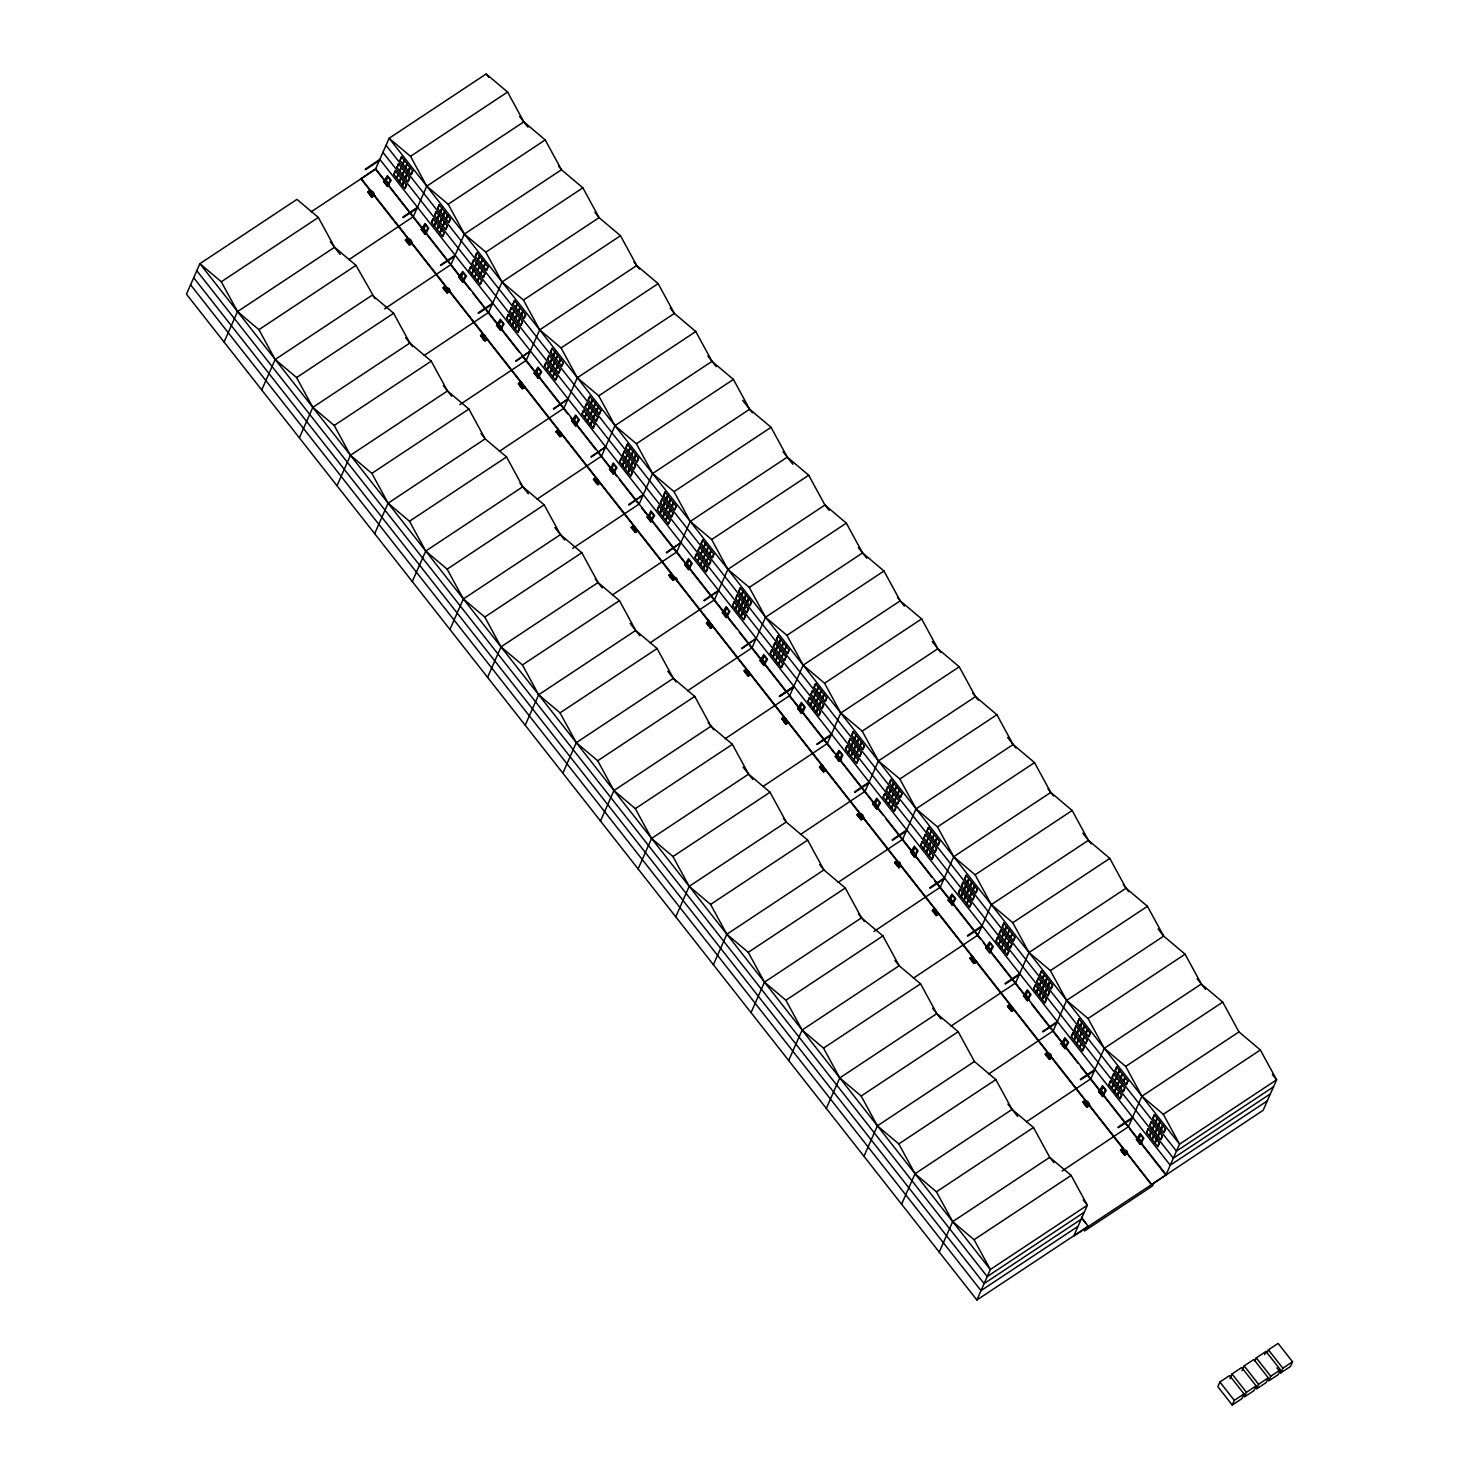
<?xml version="1.0" encoding="UTF-8"?>
<svg xmlns="http://www.w3.org/2000/svg" width="1479" height="1479" viewBox="0 0 1479 1479"><rect width="100%" height="100%" fill="white"/><g stroke="black" fill="none" stroke-linecap="round" stroke-linejoin="round"><path stroke-width="1.5" d="M224.087 342.056L237.527 311.57L334.587 247.252L355.977 265.351L375 298.703M261.728 389.957L275.168 359.471L372.227 295.153L393.617 313.252L409.849 343.054L431.258 361.135L447.49 390.955L468.898 409.036L485.13 438.856L506.539 456.937L522.771 486.757L544.18 504.838L560.412 534.64L581.82 552.739L598.052 582.541L619.461 600.622L635.693 630.442L657.101 648.523L673.333 678.343L694.742 696.424L710.974 726.244L732.382 744.325L748.614 774.127L770.023 792.226L786.255 822.028L807.645 840.127L823.895 869.929L845.285 888.01L861.517 917.83L882.926 935.911L899.158 965.732L920.567 983.812L936.799 1013.614L958.207 1031.713L974.439 1061.515L995.848 1079.615L1012.08 1109.416L1033.488 1127.497L1049.72 1157.317L1053.898 1162.642M385.446 181.159L375.684 168.754L360.931 178.867L369.953 190.366L367.716 192.196L370.249 190.366M365.165 169.253L379.826 159.362L1170.24 1165.212L1267.281 1100.894M311.219 211.793L375.481 169.216L389.125 138.268L486.184 73.95L507.574 92.031L523.825 121.851L545.215 139.932L561.447 169.752L582.855 187.833L599.087 217.635L620.496 235.734L636.728 265.536L658.137 283.635L674.369 313.437L695.777 331.518L712.009 361.338L733.418 379.419L749.65 409.239L771.058 427.32L787.29 457.122L808.699 475.221L824.931 505.023L829.109 510.347M380.103 160.083L365.535 169.734M370.619 190.846C363.945 196.282 372.967 185.06 374.649 196.041M371.007 191.327L368.289 192.917L370.822 191.087M371.377 191.808L368.659 193.398L371.192 191.567M372.135 192.751L369.417 194.359L371.562 192.03M372.505 193.231L369.787 194.84L372.32 192.991M372.893 193.712L370.175 195.32L372.69 193.472M373.632 194.673L371.1 196.522L373.078 193.952M374.021 195.154L371.303 196.762L373.817 194.914M374.39 195.635L371.673 197.243L374.205 195.394M383.634 181.677L385.298 180.253L389.069 185.041L387.406 186.483L383.634 181.677L387.369 175.557L391.14 180.346L387.406 186.483M394.006 174.504L395.466 171.213M397.111 167.46L398.572 164.169M400.217 160.435L401.659 157.144M396.594 177.961L397.906 174.319M399.7 170.935L401.012 167.293M402.806 163.892L404.118 160.25M396.834 178.09L398.295 174.799M399.94 171.046L401.382 167.774M403.046 164.021L404.488 160.73M399.293 181.196L400.735 177.924M402.38 174.171L403.841 170.88M405.486 167.127L406.928 163.855M399.663 181.677L400.975 178.035M402.769 174.651L404.081 171.009M405.875 167.608L407.169 163.966M402.103 184.801L403.564 181.51M405.209 177.757L406.651 174.485M408.315 170.732L409.757 167.441M402.251 185.152L403.804 181.64M405.338 178.109L406.891 174.596M408.444 171.083L409.997 167.571M402.491 185.263L403.933 181.991M405.579 178.238L407.039 174.947M408.685 171.194L410.145 167.922M404.932 188.388L406.374 185.097M408.038 181.344L409.48 178.072M411.144 174.319L412.586 171.028M299.368 437.858L312.808 407.372L409.849 343.054M402.806 217.154L417.466 207.263M413.122 217.117L426.765 186.169L523.825 121.851M417.744 207.984L403.175 217.616M407.594 238.248L405.357 240.097L407.594 238.248L374.279 195.857M408.259 238.748C401.585 244.183 410.607 232.942 412.29 243.924M409.017 239.69L406.3 241.299L408.463 238.969M409.387 240.171L406.67 241.78L409.202 239.931M409.775 240.652L407.058 242.26L409.591 240.411M410.533 241.613L407.816 243.222L409.96 240.892M410.903 242.094L408.186 243.702L410.718 241.853M411.273 242.574L408.555 244.164L411.088 242.334M412.031 243.536L409.313 245.126L411.458 242.815M421.275 229.578L422.939 228.154L426.71 232.942L425.046 234.366L421.275 229.578L425.009 223.458L428.781 228.247L425.046 234.366M431.646 222.386L433.107 219.114M434.752 215.361L436.213 212.07M437.858 208.317L439.3 205.045M434.105 225.511L435.547 222.22M437.211 218.467L438.653 215.195M440.298 211.442L441.759 208.151M434.234 225.862L435.787 222.349M437.34 218.837L438.893 215.305M440.446 211.793L441.999 208.28M434.475 225.991L435.917 222.7M437.581 218.947L439.023 215.675M440.687 211.922L442.129 208.631M436.915 229.097L438.376 225.806M440.021 222.072L441.481 218.781M443.127 215.028L444.569 211.756M437.063 229.448L438.616 225.936M440.169 222.423L441.722 218.91M443.256 215.379L444.809 211.867M437.303 229.578L438.745 226.287M440.409 222.534L441.851 219.262M443.497 215.509L444.957 212.218M439.744 232.684L441.186 229.411M442.85 225.658L444.292 222.368M445.955 218.615L447.397 215.342M439.892 233.053L441.426 229.522M442.979 226.01L444.532 222.497M446.085 218.984L447.638 215.453M440.113 233.164L441.574 229.892M443.219 226.139L444.68 222.848M446.325 219.095L447.767 215.823M442.572 236.289L444.014 232.998M445.678 229.245L447.12 225.973M448.766 222.22L450.226 218.929M337.009 485.741L350.449 455.273L447.49 390.955M440.446 265.037L455.107 255.164M455.384 255.867L440.816 265.517M445.604 286.63L443.182 288.239L445.53 286.15M445.992 287.111L443.755 288.96L445.808 286.871M446.362 287.592L444.125 289.44L446.177 287.351M447.416 288.553C439.559 294.543 450.245 282.526 449.93 291.825M447.786 289.034L445.068 290.642L447.601 288.793M448.155 289.514L445.438 291.104L447.971 289.274M448.913 290.476L446.196 292.066L448.359 289.755M449.302 290.956L446.566 292.546L449.098 290.716M449.671 291.418L446.954 293.027L449.487 291.178M458.915 277.479L460.579 276.055L464.351 280.844L462.687 282.267L458.915 277.479L462.65 271.36L466.421 276.148L462.687 282.267M469.287 270.287L470.747 267.015M472.393 263.262L473.835 259.971M475.498 256.218L476.941 252.946M471.875 273.763L473.188 270.121M474.981 266.719L476.293 263.096M478.087 259.694L479.399 256.052M472.115 273.874L473.557 270.602M475.221 266.849L476.663 263.558M478.327 259.805L479.769 256.533M474.556 276.998L476.016 273.707M477.662 269.954L479.104 266.682M480.767 262.929L482.209 259.638M474.944 277.479L476.256 273.837M478.05 270.435L479.344 266.793M481.137 263.41L482.45 259.768M477.384 280.585L478.826 277.312M480.49 273.56L481.932 270.269M483.596 266.516L485.038 263.244M477.514 280.936L479.067 277.423M480.62 273.911L482.172 270.398M483.725 266.867L485.278 263.354M477.754 281.065L479.214 277.793M480.86 274.04L482.32 270.749M483.966 266.996L485.408 263.724M480.213 284.171L481.655 280.899M483.319 277.146L484.761 273.855M486.406 270.121L487.867 266.83M374.649 533.642L388.09 503.174L485.13 438.856L480.952 433.532M478.087 312.938L492.747 303.066M488.403 312.901L502.047 281.953L599.087 217.635L594.909 212.329M493.025 303.768L478.457 313.419M483.171 334.051L480.453 335.659L482.986 333.81M483.541 334.531L480.823 336.14L483.356 334.291M484.299 335.493L481.581 337.101L483.725 334.772M484.668 335.973L481.951 337.582L484.483 335.733M485.057 336.454L482.339 338.044L484.853 336.214M485.796 337.415L483.282 339.246L485.241 336.694M486.184 337.896L483.467 339.486L485.999 337.656M486.554 338.358L483.836 339.967L486.369 338.118M487.312 339.32L484.779 341.168L486.739 338.599M496.556 325.38L498.22 323.938L501.991 328.726L500.327 330.168L496.556 325.38L500.29 319.261L504.062 324.049L500.327 330.168M506.927 318.188L508.388 314.898M510.033 311.145L511.475 307.872M513.139 304.119L514.581 300.829M509.386 321.294L510.828 318.022M512.473 314.269L513.934 310.978M515.579 307.225L517.04 303.953M509.516 321.664L511.068 318.133M512.621 314.62L514.174 311.108M515.727 307.595L517.262 304.064M509.756 321.775L511.198 318.503M512.862 314.75L514.304 311.459M515.968 307.706L517.41 304.434M512.196 324.899L513.657 321.609M515.302 317.856L516.744 314.583M518.408 310.83L519.85 307.54M512.344 325.251L513.897 321.738M515.432 318.207L516.984 314.694M518.537 311.182L520.09 307.669M512.584 325.38L514.026 322.089M515.672 318.336L517.132 315.064M518.778 311.311L520.238 308.02M515.025 328.486L516.467 325.195M518.131 321.442L519.573 318.17M521.237 314.417L522.679 311.126M515.154 328.837L516.707 325.325M518.26 321.812L519.813 318.299M521.366 314.768L522.919 311.256M515.395 328.967L516.855 325.676M518.5 321.923L519.942 318.651M521.606 314.898L523.048 311.607M517.853 332.072L519.295 328.8M520.941 325.047L522.401 321.756M524.047 318.003L525.507 314.731M412.29 581.543L425.73 551.057L522.771 486.757M516.097 361.32L530.388 350.948M526.043 360.802L539.687 329.854L636.728 265.536M521.181 382.432L518.463 384.041L520.811 381.952M520.885 382.432L525.211 387.627M521.551 382.913L518.833 384.522L521.366 382.673M521.939 383.394L519.221 384.984L521.754 383.153M522.697 384.355L519.979 385.945L522.124 383.634M523.067 384.817L520.349 386.426L522.882 384.595M523.437 385.298L520.719 386.906L523.252 385.058M524.195 386.259L521.477 387.868L523.621 385.538M524.564 386.74L521.847 388.348L524.379 386.5M524.953 387.221L522.235 388.829L524.768 386.98M534.196 373.281L535.86 371.839L539.632 376.627L537.968 378.069L534.196 373.281L537.931 367.143L541.702 371.95L537.968 378.069M544.568 366.089L546.01 362.799M547.674 359.046L549.116 355.773M550.78 352.02L552.222 348.73M547.156 369.547L548.469 365.923M550.262 362.521L551.575 358.879M553.368 355.478L554.662 351.854M547.396 369.676L548.838 366.404M550.502 362.651L551.944 359.36M553.59 355.607L555.05 352.335M549.837 372.782L551.297 369.51M552.943 365.757L554.385 362.466M556.049 358.731L557.491 355.441M550.225 373.263L551.519 369.639M553.312 366.237L554.625 362.595M556.418 359.194L557.731 355.57M552.665 376.387L554.107 373.096M555.771 369.343L557.213 366.071M558.877 362.318L560.319 359.027M552.795 376.738L554.348 373.226M555.901 369.713L557.454 366.182M559.007 362.669L560.559 359.157M553.035 376.868L554.496 373.577M556.141 369.824L557.583 366.552M559.247 362.799L560.689 359.508M555.494 379.974L556.936 376.701M558.581 372.948L560.042 369.658M561.687 365.905L563.148 362.632M449.93 629.444L463.371 598.958L560.412 534.64M553.738 409.221L568.028 398.849M558.156 429.853L555.919 431.702L558.156 429.853L524.842 387.461M558.526 430.315L556.289 432.164L558.341 430.093M559.284 431.276L556.862 432.885L559.191 430.814M559.654 431.757L557.417 433.606L559.469 431.517M560.042 432.238L557.805 434.087L559.857 431.997M560.781 433.199L558.359 434.808L560.707 432.718M561.17 433.68L558.933 435.529L560.985 433.439M561.539 434.16L559.302 436.009L561.354 433.92M562.297 435.122L559.875 436.73L562.205 434.641M571.837 421.164L573.501 419.74L577.272 424.528L575.608 425.97L571.837 421.164L575.571 415.044L579.324 419.833L575.608 425.97M582.208 413.991L583.65 410.7M585.314 406.947L586.756 403.675M588.42 399.922L589.862 396.631M584.649 417.096L586.109 413.806M587.755 410.053L589.215 406.78M590.861 403.027L592.303 399.737M584.797 417.448L586.35 413.935M587.902 410.422L589.455 406.91M590.99 403.379L592.543 399.866M585.037 417.577L586.479 414.286M588.143 410.533L589.585 407.261M591.23 403.508L592.691 400.217M587.477 420.683L588.919 417.411M590.583 413.658L592.025 410.367M593.689 406.614L595.131 403.342M587.607 421.053L589.16 417.522M590.713 414.009L592.266 410.496M593.818 406.984L595.371 403.453M587.847 421.164L589.308 417.891M590.953 414.138L592.413 410.848M594.059 407.095L595.501 403.822M590.306 424.288L591.748 420.997M593.412 417.244L594.854 413.972M596.499 410.219L597.96 406.928M590.435 424.639L591.988 421.127M593.541 417.596L595.094 414.083M596.647 410.57L598.2 407.058M590.676 424.769L592.118 421.478M593.782 417.725L595.224 414.434M596.887 410.7L598.329 407.409M593.116 427.875L594.576 424.584M596.222 420.831L597.682 417.559M599.328 413.806L600.77 410.515M487.571 677.345L501.011 646.859L598.052 582.541M591.378 457.122L605.65 446.75M601.324 456.604L614.968 425.656L712.009 361.338M596.166 478.216L593.745 479.825L596.092 477.754M596.555 478.697L594.299 480.546L596.351 478.457M596.924 479.178L594.687 481.026L596.74 478.937M597.682 480.139L595.242 481.747L597.59 479.658M598.052 480.62L595.815 482.468L597.867 480.379M598.422 481.1L596.185 482.949L598.237 480.86M599.18 482.062L596.758 483.67L599.087 481.581M599.55 482.524L597.313 484.372L599.365 482.302M599.938 483.004L597.701 484.853L599.753 482.764M609.477 469.065L613.249 473.853L609.477 469.065L611.141 467.641L614.913 472.43L613.452 473.391M610.938 468.103L613.212 462.945L616.965 467.734L613.249 473.853M619.849 461.873L621.291 458.601M622.955 454.848L624.397 451.557M626.061 447.804L627.503 444.532M622.437 465.349L623.75 461.707M625.543 458.324L626.837 454.682M628.63 451.28L629.943 447.638M622.677 465.478L624.12 462.188M625.783 458.435L627.225 455.162M628.871 451.409L630.331 448.119M625.118 468.584L626.56 465.312M628.224 461.559L629.666 458.268M631.33 454.515L632.772 451.243M625.488 469.065L626.8 465.423M628.593 462.04L629.906 458.398M631.699 454.996L633.012 451.354M627.946 472.171L629.388 468.898M631.052 465.145L632.494 461.855M634.14 458.102L635.6 454.829M628.076 472.54L629.629 469.009M631.182 465.497L632.735 461.984M634.288 458.472L635.841 454.94M628.316 472.651L629.758 469.379M631.422 465.626L632.864 462.335M634.528 458.582L635.97 455.31M630.757 475.776L632.217 472.485M633.862 468.732L635.323 465.46M636.968 461.707L638.41 458.416M525.211 725.246L538.652 694.76L635.693 630.442M629.019 505.005L643.291 494.652M638.946 504.505L652.609 473.539L749.65 409.239M633.437 525.637L631.2 527.485L633.437 525.637L600.123 483.245M633.807 526.117L631.57 527.966L633.622 525.877M634.565 527.079L632.143 528.687L634.473 526.598M634.935 527.559L632.698 529.408L634.75 527.319M635.323 528.04L633.067 529.889L635.12 527.8M636.062 529.001L633.641 530.61L635.988 528.521M636.451 529.464L634.214 531.312L636.247 529.242M636.82 529.944L634.583 531.793L636.636 529.704M637.578 530.906L635.138 532.514L637.486 530.443M647.118 516.966L650.871 521.754L647.118 516.966L648.782 515.542L652.535 520.331L651.093 521.292M648.578 516.005L650.852 510.847L654.605 515.635L650.871 521.754M657.489 509.774L658.931 506.502M660.595 502.749L662.037 499.458M663.701 495.705L665.143 492.433M659.93 512.899L661.39 509.608M663.036 505.855L664.478 502.583M666.142 498.83L667.584 495.539M660.078 513.25L661.631 509.737M663.165 506.206L664.718 502.694M666.271 499.181L667.824 495.668M660.318 513.361L661.76 510.089M663.405 506.336L664.866 503.045M666.511 499.31L667.972 496.02M662.758 516.485L664.2 513.195M665.864 509.442L667.306 506.169M668.97 502.416L670.412 499.126M662.888 516.837L664.441 513.324M665.994 509.811L667.547 506.28M669.1 502.768L670.653 499.255M663.128 516.966L664.589 513.675M666.234 509.922L667.676 506.65M669.34 502.897L670.782 499.606M665.587 520.072L667.029 516.8M668.674 513.047L670.135 509.756M671.78 506.003L673.241 502.731M665.716 520.442L667.269 516.91M668.822 513.398L670.375 509.885M671.928 506.373L673.481 502.842M665.957 520.553L667.399 517.28M669.063 513.527L670.505 510.237M672.169 506.484L673.611 503.211M668.397 523.677L669.858 520.386M671.503 516.633L672.945 513.342M674.609 509.608L676.051 506.317M562.852 773.129L576.292 742.661L673.333 678.343M666.659 552.906L680.932 542.553M676.587 552.388L690.249 521.44L787.29 457.122M671.448 574.018L669.026 575.627L671.355 573.538M671.817 574.499L669.58 576.348L671.632 574.259M672.206 574.98L669.969 576.828L672.021 574.739M672.945 575.941L670.523 577.549L672.871 575.46M673.333 576.403L671.096 578.252L673.148 576.181M673.703 576.884L671.466 578.733L673.518 576.644M674.757 577.845C668.656 582.948 677.031 572.447 677.16 580.988M675.127 578.326L672.409 579.934L674.942 578.086M675.496 578.807L672.779 580.415L675.311 578.566M684.759 564.867L686.422 563.425L690.175 568.213L688.511 569.655L684.759 564.867L688.493 558.748L692.246 563.536L688.511 569.655M695.13 557.675L696.572 554.385M698.236 550.65L699.678 547.359M701.323 543.606L702.784 540.316M697.718 561.151L699.012 557.509M700.806 554.107L702.118 550.465M703.912 547.082L705.224 543.44M697.959 561.262L699.401 557.99M701.046 554.237L702.507 550.946M704.152 547.193L705.594 543.921M700.399 564.386L701.841 561.096M703.505 557.343L704.947 554.07M706.592 550.317L708.053 547.027M700.769 564.867L702.081 561.225M703.875 557.823L705.187 554.181M706.98 550.798L708.293 547.156M703.228 567.973L704.67 564.682M706.315 560.948L707.775 557.657M709.421 553.904L710.863 550.613M703.357 568.324L704.91 564.812M706.463 561.299L708.016 557.786M709.569 554.255L711.103 550.743M703.597 568.454L705.039 565.163M706.703 561.41L708.145 558.138M709.809 554.385L711.251 551.094M706.038 571.56L707.498 568.287M709.144 564.534L710.586 561.244M712.249 557.491L713.691 554.218M600.474 821.03L613.933 790.544L710.974 726.244M704.3 600.807L718.572 590.454M714.228 600.289L727.89 569.341L824.931 505.023L846.339 523.122L862.571 552.924L883.98 571.005L900.212 600.825L921.62 618.906L937.852 648.726L959.242 666.807L975.493 696.627L996.883 714.708L1013.115 744.51L1034.524 762.609L1050.756 792.411L1072.164 810.492L1088.396 840.312L1109.805 858.393L1126.037 888.213L1147.445 906.294L1163.677 936.115L1185.086 954.195L1201.318 983.997L1222.726 1002.096L1238.958 1031.898L1260.367 1049.979L1276.599 1079.799L1263.158 1110.285L1151.346 1184.716L1127.164 1153.583M708.996 621.439L706.278 623.047L708.811 621.198M706.851 623.768L709.384 621.919M710.123 622.881L707.609 624.711L709.569 622.16M710.512 623.362L707.794 624.951L710.327 623.121M710.881 623.842L708.164 625.432L710.696 623.602M711.639 624.785L708.922 626.393L711.066 624.083M712.009 625.266L709.291 626.874L711.824 625.025M707.831 620.015L712.397 625.746L709.865 627.595L712.194 625.506M712.86 626.708L710.419 628.316L712.767 626.227M722.399 612.768L724.063 611.326L727.816 616.114L726.152 617.556L722.399 612.768L726.134 606.649L729.886 611.437L726.152 617.556M732.771 605.577L734.213 602.286M735.876 598.533L737.318 595.261M738.964 591.508L740.424 588.217M735.211 608.682L736.653 605.41M738.317 601.657L739.759 598.366M741.423 594.613L742.865 591.341M735.34 609.034L736.893 605.521M738.446 602.008L739.999 598.496M741.552 594.983L743.105 591.452M735.581 609.163L737.041 605.891M738.687 602.138L740.147 598.847M741.792 595.094L743.234 591.822M738.039 612.288L739.482 608.997M741.145 605.244L742.587 601.953M744.233 598.219L745.693 594.928M738.169 612.639L739.722 609.126M741.275 605.595L742.828 602.082M744.381 598.57L745.934 595.057M738.409 612.75L739.851 609.477M741.515 605.724L742.957 602.434M744.621 598.681L746.063 595.408M740.85 615.874L742.31 612.583M743.955 608.83L745.416 605.558M747.061 601.805L748.503 598.514M740.997 616.225L742.55 612.713M744.103 609.2L745.656 605.669M747.191 602.156L748.744 598.644M741.238 616.355L742.68 613.064M744.344 609.311L745.786 606.039M747.431 602.286L748.892 598.995M743.678 619.461L745.12 616.188M746.784 612.435L748.226 609.145M749.89 605.392L751.332 602.119M638.115 868.931L651.573 838.445L748.614 774.127M741.94 648.708L756.213 638.336M751.868 648.19L765.53 617.242L862.571 552.924M747.024 669.821L744.492 671.651L746.636 669.34M746.729 669.821L751.055 675.016M747.394 670.301L744.677 671.891L747.209 670.061M745.231 672.612L747.764 670.782M748.522 671.725L745.804 673.333L747.949 671.022M748.892 672.206L746.174 673.814L748.707 671.965M749.28 672.686L746.562 674.295L749.095 672.446M750.019 673.648L747.302 675.256L749.465 672.927M750.408 674.128L747.69 675.737L750.223 673.888M750.777 674.609L748.06 676.217L750.592 674.369M760.04 660.669L761.703 659.227L765.456 664.016L763.793 665.458L760.04 660.669L763.756 654.531L767.527 659.32L763.793 665.458M770.411 653.478L771.853 650.187M773.499 646.434L774.959 643.162M776.604 639.409L778.065 636.118M772.981 656.935L774.293 653.293M776.087 649.91L777.399 646.268M779.193 642.866L780.505 639.224M773.221 657.064L774.682 653.773M776.327 650.02L777.769 646.748M779.433 642.995L780.875 639.704M775.68 660.17L777.122 656.898M778.786 653.145L780.228 649.854M781.873 646.101L783.334 642.829M776.05 660.651L777.362 657.009M779.156 653.626L780.468 649.984M782.262 646.582L783.574 642.94M778.49 663.775L779.951 660.484M781.596 656.731L783.057 653.459M784.702 649.706L786.144 646.415M778.878 664.256L780.191 660.614M781.984 657.212L783.278 653.57M785.072 650.187L786.384 646.545M781.319 667.362L782.761 664.071M784.425 660.318L785.867 657.046M787.531 653.293L788.973 650.002M675.755 916.832L689.196 886.346L786.255 822.028L783.463 818.479M779.193 696.128L793.853 686.238M784.277 717.241L781.559 718.831L784.092 717.001M784.665 717.722L781.947 719.312L784.462 717.481M785.404 718.665L782.687 720.273L784.85 717.962M785.793 719.145L783.075 720.754L785.589 718.905M783.63 721.475L786.162 719.626M786.92 720.587L784.203 722.196L786.347 719.866M787.29 721.068L784.573 722.676L787.105 720.828M787.66 721.549L784.942 723.157L787.475 721.308M788.418 722.51L785.885 724.34L787.863 721.789M797.68 708.552L799.326 707.128L803.097 711.917L801.433 713.34L797.68 708.552L801.396 702.433L805.168 707.221L802.894 712.379M801.433 713.34L797.884 708.09M808.052 701.36L809.494 698.088M811.139 694.335L812.6 691.044M814.245 687.291L815.705 684.019M810.492 704.485L811.934 701.194M813.598 697.441L815.04 694.169M816.704 690.416L818.146 687.125M810.621 704.836L812.174 701.323M813.727 697.811L815.28 694.28M816.833 690.767L818.386 687.254M810.862 704.965L812.322 701.675M813.968 697.922L815.41 694.649M817.074 690.896L818.516 687.606M813.321 708.071L814.763 704.799M816.408 701.046L817.869 697.755M819.514 694.002L820.974 690.73M813.45 708.423L815.003 704.91M816.556 701.397L818.109 697.885M819.662 694.354L821.215 690.841M813.69 708.552L815.132 705.261M816.796 701.527L818.238 698.236M819.902 694.483L821.344 691.211M816.131 711.658L817.591 708.386M819.237 704.633L820.679 701.342M822.342 697.589L823.785 694.317M816.279 712.028L817.832 708.496M819.366 704.984L820.919 701.471M822.472 697.959L824.025 694.446M816.519 712.138L817.961 708.866M819.606 705.113L821.067 701.822M822.712 698.07L824.173 694.797M818.959 715.263L820.401 711.972M822.065 708.219L823.507 704.947M825.171 701.194L826.613 697.903M713.396 964.733L726.836 934.247L823.895 869.929L819.699 864.605M816.833 744.011L831.494 734.139M827.149 743.992L840.793 713.026L937.852 648.726M831.771 734.86L817.203 744.492M822.287 765.604L819.773 767.453L821.732 764.902M822.675 766.085L819.958 767.693L822.49 765.845M823.045 766.566L820.327 768.174L822.86 766.325M823.803 767.527L821.085 769.135L823.23 766.806M824.173 768.008L821.455 769.616L823.988 767.767M822.028 770.337L824.561 768.488M825.3 769.45L822.768 771.28L824.746 768.729M825.689 769.93L822.971 771.52L825.485 769.69M826.058 770.411L823.341 772.001L825.874 770.171M835.302 756.453L836.966 755.029L840.738 759.818L839.074 761.241L835.302 756.453L839.037 750.334L842.808 755.122L840.534 760.28M839.074 761.241L835.524 755.991M845.674 749.261L847.134 745.989M848.78 742.236L850.24 738.945M851.886 735.192L853.328 731.92M848.262 752.737L849.575 749.095M851.368 745.693L852.68 742.07M854.474 738.668L855.786 735.026M848.502 752.866L849.963 749.576M851.608 745.823L853.05 742.532M854.714 738.797L856.156 735.507M850.961 755.972L852.403 752.682M854.049 748.929L855.509 745.656M857.154 741.903L858.596 738.613M851.331 756.453L852.643 752.811M854.437 749.409L855.749 745.786M857.543 742.384L858.837 738.742M853.771 759.559L855.232 756.287M856.877 752.534L858.319 749.243M859.983 745.49L861.425 742.218M854.159 760.04L855.472 756.398M857.247 753.014L858.559 749.372M860.353 745.971L861.665 742.329M856.6 763.164L858.042 759.873M859.706 756.12L861.148 752.848M862.812 749.095L864.254 745.804M751.036 1012.616L764.477 982.148L861.517 917.83M854.474 791.912L869.134 782.04M864.79 791.875L878.434 760.927L975.493 696.627M869.412 782.742L854.844 792.393M859.262 813.025L857.025 814.874L859.262 813.025L825.948 770.633M859.928 813.505C853.254 818.941 862.275 807.719 863.958 818.7M860.686 814.467L858.153 816.316L860.131 813.746M861.055 814.947L858.338 816.556L860.87 814.707M861.444 815.428L858.726 817.037L861.259 815.188M862.202 816.39L859.484 817.979L861.628 815.668M862.571 816.87L859.854 818.46L862.386 816.63M860.408 819.181L862.941 817.332M863.699 818.294L860.981 819.902L863.126 817.573M872.943 804.354L874.607 802.912L878.378 807.7L876.714 809.142L872.943 804.354L876.677 798.235L880.449 803.023L876.714 809.142M883.314 797.163L884.775 793.872M886.42 790.137L887.881 786.846M889.526 783.094L890.968 779.821M885.773 800.268L887.215 796.996M888.879 793.243L890.321 789.952M891.966 786.199L893.427 782.927M885.903 800.638L887.455 797.107M889.008 793.594L890.561 790.082M892.114 786.569L893.667 783.057M886.143 800.749L887.585 797.477M889.249 793.724L890.691 790.433M892.355 786.68L893.797 783.408M888.583 803.873L890.044 800.583M891.689 796.83L893.15 793.557M894.795 789.804L896.237 786.514M888.731 804.225L890.284 800.712M891.837 797.199L893.39 793.668M894.924 790.156L896.477 786.643M888.971 804.354L890.413 801.063M892.077 797.31L893.519 794.038M895.165 790.285L896.625 786.994M891.412 807.46L892.854 804.169M894.518 800.435L895.96 797.144M897.624 793.391L899.066 790.119M891.56 807.811L893.094 804.299M894.647 800.786L896.2 797.273M897.753 793.742L899.306 790.23M891.782 807.941L893.242 804.65M894.887 800.897L896.348 797.625M897.993 793.872L899.435 790.581M894.24 811.047L895.682 807.774M897.346 804.021L898.788 800.731M900.434 796.978L901.894 793.705M788.677 1060.517L802.117 1030.031L899.158 965.732L894.98 960.407M892.114 839.813L906.775 829.941M902.43 839.776L916.074 808.828L1013.115 744.51M907.052 830.643L892.484 840.294M897.568 861.407L894.85 863.015L897.198 860.926M897.272 861.407C905.573 862.904 894.24 870.17 900.397 864.993M897.956 861.887L895.239 863.496L897.753 861.647M898.326 862.368L895.608 863.976L898.141 862.128M899.084 863.329L896.551 865.16L898.511 862.608M899.454 863.81L896.736 865.4L899.269 863.57M899.824 864.272L897.106 865.881L899.639 864.05M900.674 865.714L898.437 867.563L900.489 865.474M898.807 868.044L900.859 865.954M910.583 852.255L912.247 850.813L916.019 855.601L914.355 857.044L910.583 852.255L914.318 846.136L918.089 850.924L914.355 857.044M920.955 845.064L922.415 841.773M924.061 838.02L925.503 834.748M927.167 830.995L928.609 827.704M923.543 848.539L924.856 844.897M926.649 841.496L927.962 837.853M929.755 834.47L931.067 830.828M923.783 848.65L925.225 845.378M926.889 841.625L928.331 838.334M929.995 834.581L931.437 831.309M926.224 851.775L927.684 848.484M929.33 844.731L930.772 841.459M932.436 837.706L933.878 834.415M926.612 852.237L927.925 848.613M929.718 845.212L931.012 841.569M932.805 838.168L934.118 834.544M929.052 855.361L930.494 852.07M932.158 848.317L933.6 845.045M935.264 841.292L936.706 838.001M929.422 855.842L930.735 852.2M932.528 848.798L933.841 845.156M935.634 841.773L936.947 838.131M931.881 858.948L933.323 855.675M934.987 851.922L936.429 848.632M938.074 844.879L939.535 841.606M826.317 1108.418L839.758 1077.932L936.799 1013.614M929.755 887.714L944.415 877.823M940.071 887.677L953.715 856.729L1050.756 792.411M944.693 878.544L930.125 888.195M934.543 908.827L932.306 910.676L934.543 908.827L901.229 866.435M934.913 909.308L932.676 911.138L934.728 909.067M935.671 910.251L933.249 911.859L935.597 909.788M936.041 910.731L933.804 912.58L935.856 910.491M936.429 911.212L934.192 913.061L936.244 910.972M937.187 912.173L934.746 913.782L937.094 911.693M937.557 912.654L935.32 914.503L937.372 912.414M937.926 913.135L935.689 914.983L937.741 912.894M938.684 914.096L936.262 915.704L938.592 913.615M948.224 900.156L949.888 898.714L953.659 903.503L951.995 904.945L948.224 900.156L951.958 894.019L955.73 898.807L951.995 904.945M958.595 892.965L960.056 889.674M961.701 885.921L963.143 882.649M964.807 878.896L966.249 875.605M961.054 896.071L962.496 892.78M964.142 889.045L965.602 885.755M967.248 882.002L968.708 878.729M961.184 896.422L962.737 892.909M964.29 889.397L965.842 885.884M967.395 882.353L968.93 878.84M961.424 896.551L962.866 893.261M964.53 889.508L965.972 886.235M967.636 882.482L969.078 879.192M963.864 899.657L965.325 896.385M966.97 892.632L968.412 889.341M970.076 885.588L971.518 882.316M964.012 900.027L965.565 896.496M967.1 892.983L968.653 889.471M970.206 885.958L971.758 882.427M964.253 900.138L965.695 896.866M967.34 893.113L968.8 889.822M970.446 886.069L971.906 882.797M966.693 903.262L968.135 899.971M969.799 896.219L971.241 892.946M972.905 889.193L974.347 885.903M966.822 903.614L968.375 900.101M969.928 896.57L971.481 893.057M973.034 889.545L974.587 886.032M967.063 903.743L968.523 900.452M970.169 896.699L971.611 893.427M973.274 889.674L974.716 886.383M969.521 906.849L970.964 903.558M972.609 899.805L974.069 896.533M975.715 892.78L977.175 889.489M863.958 1156.319L877.398 1125.833L974.439 1061.515M967.395 935.615L982.056 925.725M977.711 935.578L991.355 904.63L1088.396 840.312M982.315 926.446L967.765 936.096M972.849 957.209L970.316 959.039L972.295 956.488M973.219 957.689L970.501 959.279L973.034 957.449M973.607 958.152L970.89 959.76L973.422 957.93M974.365 959.113L971.832 960.962L973.792 958.392M974.735 959.594L972.017 961.202L974.55 959.353M975.105 960.074L972.387 961.683L974.92 959.834M975.863 961.036L973.33 962.884L975.29 960.315M976.232 961.516L973.515 963.125L976.048 961.276M976.621 961.997L973.903 963.587L976.436 961.757M985.864 948.039L987.528 946.615L991.3 951.404L989.636 952.827L985.864 948.039L989.599 941.92L993.37 946.708L989.636 952.827M996.236 940.847L997.678 937.575M999.342 933.822L1000.784 930.531M1002.448 926.778L1003.89 923.506M998.824 944.323L1000.137 940.681M1001.93 937.298L1003.243 933.656M1005.036 930.254L1006.33 926.612M999.064 944.452L1000.507 941.162M1002.17 937.409L1003.612 934.136M1005.258 930.383L1006.718 927.093M1001.505 947.558L1002.965 944.286M1004.611 940.533L1006.053 937.242M1007.717 933.489L1009.159 930.217M1001.893 948.039L1003.187 944.397M1004.981 941.014L1006.293 937.372M1008.086 933.97L1009.399 930.328M1004.333 951.145L1005.775 947.873M1007.439 944.12L1008.881 940.829M1010.545 937.094L1011.987 933.804M1004.703 951.626L1006.016 948.002M1007.809 944.6L1009.122 940.958M1010.915 937.557L1012.228 933.933M1007.162 954.75L1008.604 951.459M1010.249 947.706L1011.71 944.434M1013.355 940.681L1014.816 937.39M901.598 1204.22L915.039 1173.734L1012.08 1109.416M1005.036 983.498L1019.697 973.626M1015.352 983.48L1028.996 952.531L1126.037 888.213M1019.955 974.347L1005.406 983.979M1009.824 1004.611L1007.587 1006.459L1009.824 1004.611L976.51 962.219M1010.194 1005.091L1007.957 1006.94L1010.009 1004.851M1010.952 1006.053L1008.53 1007.661L1010.86 1005.572M1011.322 1006.533L1009.085 1008.382L1011.137 1006.293M1011.71 1007.014L1009.473 1008.863L1011.525 1006.774M1012.449 1007.975L1010.028 1009.584L1012.375 1007.495M1012.838 1008.456L1010.601 1010.286L1012.653 1008.216M1013.207 1008.918L1010.97 1010.767L1013.023 1008.678M1013.965 1009.88L1011.544 1011.488L1013.873 1009.417M1023.505 995.94L1025.169 994.517L1028.94 999.305L1027.276 1000.728L1023.505 995.94L1027.239 989.821L1030.992 994.609L1027.276 1000.728M1033.876 988.748L1035.318 985.476M1036.982 981.723L1038.424 978.432M1040.088 974.679L1041.53 971.407M1036.317 991.873L1037.777 988.582M1039.423 984.829L1040.883 981.557M1042.529 977.804L1043.971 974.513M1036.465 992.224L1038.018 988.711M1039.571 985.18L1041.124 981.668M1042.658 978.155L1044.211 974.643M1036.705 992.354L1038.147 989.063M1039.811 985.31L1041.253 982.038M1042.898 978.285L1044.359 974.994M1039.145 995.459L1040.587 992.169M1042.251 988.416L1043.693 985.143M1045.357 981.39L1046.799 978.1M1039.275 995.811L1040.828 992.298M1042.381 988.785L1043.934 985.273M1045.487 981.742L1047.04 978.229M1039.515 995.94L1040.976 992.649M1042.621 988.896L1044.082 985.624M1045.727 981.871L1047.169 978.58M1041.974 999.046L1043.416 995.774M1045.08 992.021L1046.522 988.73M1048.167 984.977L1049.628 981.705M1042.103 999.416L1043.656 995.885M1045.209 992.372L1046.762 988.859M1048.315 985.347L1049.868 981.816M1042.344 999.527L1043.786 996.254M1045.45 992.501L1046.892 989.211M1048.556 985.458L1049.998 982.185M1044.784 1002.651L1046.245 999.36M1047.89 995.607L1049.351 992.335M1050.996 988.582L1052.438 985.291M939.239 1252.103L952.679 1221.636L1049.72 1157.317L1071.129 1175.398L1087.361 1205.219L1073.717 1236.167L1165.896 1175.065L1179.558 1144.117L1276.599 1079.799L1272.421 1074.475M1042.677 1031.399L1057.319 1021.527M1057.596 1022.229L1043.046 1031.88M1048.13 1052.993L1045.413 1054.601L1047.761 1052.512M1047.835 1052.993C1056.135 1054.49 1044.784 1061.756 1050.959 1056.598M1048.5 1053.473L1045.782 1055.082L1048.315 1053.233M1048.888 1053.954L1046.171 1055.562L1048.685 1053.714M1049.628 1054.915L1046.91 1056.524L1049.073 1054.194M1050.016 1055.396L1047.298 1057.004L1049.831 1055.156M1050.386 1055.877L1047.668 1057.467L1050.201 1055.636M1051.218 1057.3L1048.981 1059.149L1051.033 1057.06M1051.606 1057.781L1049.369 1059.63L1051.421 1057.54M1061.146 1043.841L1062.809 1042.399L1066.581 1047.206L1064.917 1048.629L1061.146 1043.841L1064.88 1037.722L1068.633 1042.51L1064.917 1048.629M1071.517 1036.65L1072.959 1033.377M1074.623 1029.624L1076.065 1026.334M1077.729 1022.581L1079.171 1019.308M1074.105 1040.125L1075.418 1036.483M1077.211 1033.081L1078.505 1029.439M1080.299 1026.056L1081.611 1022.414M1074.346 1040.236L1075.788 1036.964M1077.451 1033.211L1078.894 1029.92M1080.539 1026.167L1081.999 1022.895M1076.786 1043.361L1078.228 1040.07M1079.892 1036.317L1081.334 1033.045M1082.998 1029.292L1084.44 1026.001M1077.156 1043.841L1078.468 1040.199M1080.262 1036.797L1081.574 1033.155M1083.367 1029.772L1084.68 1026.13M1079.615 1046.947L1081.057 1043.675M1082.72 1039.922L1084.162 1036.631M1085.808 1032.878L1087.268 1029.606M1079.984 1047.428L1081.297 1043.786M1083.09 1040.403L1084.403 1036.761M1086.196 1033.359L1087.509 1029.717M1082.425 1050.534L1083.885 1047.261M1085.531 1043.508L1086.991 1040.218M1088.636 1036.465L1090.078 1033.192M334.587 247.252L318.355 217.45L296.946 199.369L199.905 263.669L186.446 294.155L976.879 1300.004L990.32 1269.518L1087.361 1205.219L1083.183 1199.894M1080.299 1079.3L1094.959 1069.428M1090.615 1079.263L1104.277 1048.315L1201.318 983.997M1095.236 1070.13L1080.687 1079.781M1085.105 1100.413L1082.868 1102.262L1085.105 1100.413L1051.791 1058.021M1085.771 1100.894C1079.078 1106.329 1088.119 1095.107 1089.801 1106.089M1086.529 1101.855L1083.996 1103.704L1085.956 1101.134M1086.899 1102.336L1084.181 1103.926L1086.714 1102.095M1087.268 1102.816L1084.551 1104.406L1087.083 1102.576M1088.026 1103.778L1085.309 1105.368L1087.453 1103.057M1088.396 1104.24L1085.678 1105.848L1088.211 1104M1088.784 1104.721L1086.067 1106.329L1088.599 1104.48M1089.524 1105.682L1086.806 1107.29L1088.969 1104.961M1098.786 1091.742L1100.45 1090.3L1104.203 1095.089L1102.539 1096.531L1098.786 1091.742L1102.521 1085.623L1106.274 1090.411L1102.539 1096.531M1109.158 1084.551L1110.6 1081.26M1112.263 1077.507L1113.705 1074.235M1115.369 1070.482L1116.811 1067.191M1111.598 1087.657L1113.058 1084.384M1114.704 1080.631L1116.146 1077.341M1117.81 1073.588L1119.252 1070.315M1111.746 1088.026L1113.299 1084.495M1114.833 1080.983L1116.386 1077.47M1117.939 1073.957L1119.492 1070.426M1111.986 1088.137L1113.428 1084.865M1115.074 1081.112L1116.534 1077.821M1118.179 1074.068L1119.64 1070.796M1114.426 1091.262L1115.869 1087.971M1117.532 1084.218L1118.974 1080.946M1120.638 1077.193L1122.08 1073.902M1114.556 1091.613L1116.109 1088.1M1117.662 1084.569L1119.215 1081.057M1120.768 1077.544L1122.321 1074.031M1114.796 1091.742L1116.257 1088.452M1117.902 1084.699L1119.344 1081.408M1121.008 1077.673L1122.45 1074.383M1117.255 1094.848L1118.697 1091.557M1120.342 1087.804L1121.803 1084.532M1123.448 1080.779L1124.909 1077.488M1117.384 1095.199L1118.937 1091.687M1120.49 1088.174L1122.043 1084.643M1123.596 1081.131L1125.149 1077.618M1117.625 1095.329L1119.067 1092.038M1120.731 1088.285L1122.173 1085.013M1123.837 1081.26L1125.279 1077.969M1120.065 1098.435L1121.526 1095.163M1123.171 1091.41L1124.613 1088.119M1126.277 1084.366L1127.719 1081.094M1117.939 1127.201L1132.6 1117.311M1128.255 1127.164L1141.917 1096.216L1238.958 1031.898M1132.877 1118.032L1118.327 1127.682M1085.845 1228.125L1084.606 1230.935L1152.529 1185.918L1153.768 1183.108M1088.267 1226.516L1081.5 1217.18M1123.116 1148.795L1120.694 1150.403L1123.023 1148.314M1123.485 1149.275L1121.248 1151.106L1123.301 1149.035M1123.874 1149.738L1121.637 1151.586L1123.689 1149.497M1124.909 1150.717C1117.07 1156.707 1127.737 1144.691 1127.442 1153.99M1125.297 1151.18L1122.579 1152.788L1125.094 1150.939M1125.667 1151.66L1122.949 1153.269L1125.482 1151.42M1126.425 1152.622L1123.707 1154.23L1125.852 1151.901M1126.795 1153.102L1124.077 1154.711L1126.61 1152.862M1127.072 1153.823L1124.447 1155.191L1126.98 1153.343M1136.427 1139.643L1138.091 1138.201L1141.843 1142.99L1140.18 1144.432L1136.427 1139.643L1140.161 1133.506L1143.914 1138.294L1140.18 1144.432M1146.798 1132.452L1148.24 1129.161M1149.904 1125.408L1151.346 1122.136M1152.991 1118.383L1154.452 1115.092M1149.386 1135.909L1150.68 1132.285M1152.474 1128.884L1153.786 1125.242M1155.58 1121.84L1156.892 1118.216M1149.627 1136.038L1151.069 1132.748M1152.714 1129.013L1154.175 1125.722M1155.82 1121.969L1157.262 1118.679M1152.067 1139.144L1153.509 1135.872M1155.173 1132.119L1156.615 1128.828M1158.26 1125.075L1159.721 1121.803M1152.437 1139.625L1153.749 1135.983M1155.543 1132.6L1156.855 1128.958M1158.649 1125.556L1159.961 1121.914M1154.896 1142.749L1156.338 1139.459M1157.983 1135.706L1159.444 1132.433M1161.089 1128.68L1162.531 1125.39M1155.265 1143.23L1156.578 1139.588M1158.371 1136.186L1159.684 1132.544M1161.477 1129.161L1162.771 1125.519M1157.706 1146.336L1159.166 1143.045M1160.812 1139.311L1162.254 1136.02M1163.918 1132.267L1165.36 1128.976M1219.879 1381.996L1217.827 1386.673L1232.247 1405.05L1241.953 1398.616L1244.024 1393.921L1229.585 1375.562L1219.879 1381.996L1234.318 1400.354L1232.247 1405.05M1229.955 1378.65L1232.025 1373.954L1241.713 1367.52L1256.152 1385.897L1254.081 1390.574L1244.375 1397.008L1246.446 1392.312L1256.152 1385.897M1242.083 1370.608L1244.153 1365.912L1253.859 1359.478L1268.279 1377.855L1266.209 1382.532L1256.521 1388.966L1258.574 1384.289L1268.279 1377.855M1254.895 1360.994L1256.281 1357.87L1265.987 1351.436L1280.426 1369.813L1278.355 1374.509L1268.649 1380.924L1270.72 1376.246L1280.426 1369.813M1264.6 1354.579L1265.987 1351.436M1267.022 1352.971L1268.409 1349.828L1278.115 1343.413L1292.554 1361.771L1290.483 1366.467L1280.777 1372.9L1276.839 1367.89M1280.777 1372.9L1282.848 1368.204L1292.554 1361.771M221.295 281.768L237.527 311.57L258.936 329.669L275.168 359.471L296.576 377.552L312.808 407.372L334.217 425.453L350.449 455.273L371.858 473.354L388.09 503.174L409.498 521.255L425.73 551.057L447.139 569.156L463.371 598.958L484.779 617.039L501.011 646.859L522.42 664.94L538.652 694.76L560.06 712.841L576.292 742.661L597.701 760.742L613.933 790.544L635.323 808.643L651.573 838.445L672.963 856.544L689.196 886.346L710.604 904.427L726.836 934.247L748.245 952.328L764.477 982.148L785.885 1000.229L802.117 1030.031L823.526 1048.13L839.758 1077.932L861.166 1096.031L877.398 1125.833L898.807 1143.914L915.039 1173.734L936.447 1191.815L952.679 1221.636L974.088 1239.716L990.32 1269.518L199.905 263.669L221.295 281.768L318.355 217.45M410.533 156.349L426.765 186.169L448.174 204.25L464.406 234.052L485.815 252.151L502.047 281.953L523.455 300.052L539.687 329.854L561.096 347.935L577.328 377.755L598.736 395.836L614.968 425.656L636.377 443.737L652.609 473.539L674.017 491.638L690.249 521.44L711.658 539.539L727.89 569.341L749.28 587.422L765.53 617.242L786.92 635.323L803.171 665.143L824.561 683.224L840.793 713.026L862.202 731.125L878.434 760.927L899.842 779.026L916.074 808.828L937.483 826.909L953.715 856.729L975.123 874.81L991.355 904.63L1012.764 922.711L1028.996 952.531L1050.404 970.612L1066.636 1000.414L1088.045 1018.513L1104.277 1048.315L1125.685 1066.396L1141.917 1096.216L1163.326 1114.297L1179.558 1144.117L389.125 138.268L410.533 156.349L507.574 92.031M371.654 192.51L369.232 194.119L371.284 192.03M373.152 194.433L370.545 195.801L372.782 193.952M413.325 216.637L348.859 259.694M258.936 329.669L355.977 265.351M448.174 204.25L545.215 139.932M408.537 239.45L405.93 240.818L408.167 238.969M410.053 241.373L407.428 242.741L409.665 240.892M411.55 243.277L409.128 244.885L411.18 242.796M450.966 264.538L384.595 308.852M296.576 377.552L393.617 313.252M485.815 252.151L582.855 187.833M445.419 286.39L442.997 287.998L445.234 286.15L411.92 243.758M446.935 288.313L444.513 289.921L446.547 287.832M448.433 290.217L445.826 291.585L448.063 289.736M488.606 312.439L424.14 355.496M334.217 425.453L431.258 361.135M523.455 300.052L620.496 235.734M483.818 335.252L481.211 336.62L483.448 334.772M485.315 337.157L482.893 338.765L484.946 336.676M486.831 339.079L484.206 340.447L486.443 338.599M515.727 360.839L530.277 351.189M526.247 360.34L459.877 404.654M371.858 473.354L468.898 409.036M561.096 347.935L658.137 283.635M520.7 382.192L518.279 383.8L520.516 381.952L487.201 339.56M522.216 384.096L519.776 385.705L521.828 383.616M523.714 386.019L521.292 387.627L523.344 385.538M553.368 408.74L567.918 399.09M563.887 408.241L499.421 451.28M409.498 521.255L506.539 456.937M598.736 395.836L695.777 331.518M559.099 431.036L556.474 432.404L558.711 430.555M560.596 432.959L558.175 434.567L560.227 432.478M562.112 434.881L559.672 436.49L561.724 434.401M591.008 456.641L605.558 446.991M601.528 456.124L537.062 499.181M447.139 569.156L544.18 504.838M636.377 443.737L733.418 379.419M595.982 477.976L593.375 479.344L595.797 477.735L562.482 435.362M597.479 479.899L595.057 481.507L597.109 479.418M598.995 481.821L596.37 483.189L598.607 481.341M628.63 504.524L643.199 494.892M639.168 504.025L572.78 548.358M484.779 617.039L581.82 552.739M674.017 491.638L771.058 427.32M634.38 526.838L631.94 528.447L633.992 526.358M635.878 528.761L633.456 530.369L635.508 528.28M637.375 530.665L634.768 532.033L637.005 530.185M666.271 552.425L680.839 542.775M676.809 551.926L612.343 594.983M522.42 664.94L619.461 600.622M711.658 539.539L808.699 475.221M671.263 573.778L668.841 575.386L671.078 573.538L637.763 531.146M672.76 575.701L670.153 577.069L672.39 575.22M674.276 577.605L671.836 579.213L673.888 577.124M703.912 600.326L718.48 590.676M714.431 599.827L649.984 642.884M560.06 712.841L657.101 648.523M749.28 587.422L846.339 523.122M709.643 622.641L707.221 624.249L709.273 622.16M711.159 624.545L708.533 625.913L710.789 624.064M712.656 626.467L710.234 628.076L712.286 625.987M741.552 648.227L756.12 638.577M752.072 647.728L687.624 690.767M597.701 760.742L694.742 696.424M786.92 635.323L883.98 571.005M746.544 669.58L743.919 670.948L746.34 669.34L713.044 626.948M748.041 671.484L745.434 672.853L747.671 671.004M749.557 673.407L747.117 675.016L749.169 672.927M900.212 600.825L803.171 665.143L789.509 696.091L799.27 708.515M779.673 696.369L794.223 686.718L779.562 696.609M789.712 695.611L725.265 738.668M635.323 808.643L732.382 744.325M824.561 683.224L921.62 618.906M784.924 718.424L782.317 719.792L784.554 717.944M786.44 720.347L783.999 721.955L786.052 719.866M787.937 722.251L785.331 723.619L787.567 721.789M762.887 786.569L827.353 743.512M672.963 856.544L770.023 792.226M862.202 731.125L959.242 666.807M821.806 765.364L819.384 766.972L821.621 765.124L788.325 722.732M823.322 767.287L820.716 768.655L822.953 766.806M824.82 769.191L822.213 770.559L824.45 768.729M800.527 834.47L864.993 791.413M710.604 904.427L807.645 840.127M899.842 779.026L996.883 714.708M860.205 814.226L857.598 815.595L859.835 813.746M861.721 816.131L859.096 817.499L861.333 815.668M863.218 818.053L860.612 819.421L862.849 817.573M902.634 839.314L838.168 882.371M748.245 952.328L845.285 888.01M937.483 826.909L1034.524 762.609M897.087 861.166L894.481 862.534L896.903 860.926L863.588 818.534M898.603 863.07L896.182 864.679L898.215 862.608M900.101 864.993L897.494 866.361L899.731 864.512M940.274 887.215L873.904 931.53M785.885 1000.229L882.926 935.911M975.123 874.81L1072.164 810.492M935.486 910.01L933.064 911.619L935.116 909.548M936.983 911.933L934.562 913.541L936.614 911.452M938.499 913.856L935.874 915.224L938.111 913.375M977.915 935.098L913.449 978.155M823.526 1048.13L920.567 983.812M1012.764 922.711L1109.805 858.393M972.369 956.95L969.762 958.318L972.184 956.71L938.869 914.336M973.885 958.873L971.444 960.481L973.496 958.392M975.382 960.795L972.96 962.404L975.012 960.315M1015.555 982.999L951.089 1026.056M861.166 1096.031L958.207 1031.713M1050.404 970.612L1147.445 906.294M1010.767 1005.812L1008.345 1007.421L1010.379 1005.332M1012.265 1007.735L1009.843 1009.344L1011.895 1007.254M1013.781 1009.639L1011.34 1011.248L1013.392 1009.159M1053.196 1030.9L988.73 1073.957M898.807 1143.914L995.848 1079.615M1088.045 1018.513L1185.086 954.195M1047.65 1052.752L1045.043 1054.12L1047.465 1052.512L1014.15 1010.12M1049.147 1054.675L1046.725 1056.283L1048.777 1054.194M1050.663 1056.579L1048.241 1058.188L1050.275 1056.098M1090.836 1078.801L1026.371 1121.858M936.447 1191.815L1033.488 1127.497M1125.685 1066.396L1222.726 1002.096M1086.048 1101.615L1083.423 1102.983L1085.66 1101.134M1087.546 1103.519L1085.124 1105.127L1087.176 1103.038M1089.043 1105.442L1086.621 1107.05L1088.673 1104.961M1128.477 1126.702L1062.088 1171.017M974.088 1239.716L1071.129 1175.398M1163.326 1114.297L1260.367 1049.979M1122.931 1148.554L1120.509 1150.163L1122.746 1148.314L1089.431 1105.922M1124.428 1150.459L1121.821 1151.827L1124.058 1149.978M1125.944 1152.381L1123.504 1153.99L1125.556 1151.901M1084.255 1212.244L987.214 1276.562L196.799 270.712M1273.493 1086.825L1176.452 1151.143L386.037 145.293M1081.149 1219.288L984.108 1283.587L193.694 277.738M1270.387 1093.868L1173.346 1158.186L382.932 152.337M1078.062 1226.313L981.002 1290.631L190.588 284.781M976.879 1300.004L1088.47 1226.054M1234.318 1400.354L1244.024 1393.921M486.184 73.95L488.957 77.5M519.628 116.527L528.003 127.176M558.674 166.203L561.447 169.752L464.406 234.052L450.762 265.018L459.119 275.649M633.936 261.986L639.52 269.086M670.19 308.113L674.369 313.437L577.328 377.755L563.684 408.703L567.862 414.028M707.831 356.014L716.187 366.663M742.68 400.365L752.441 412.789M783.112 451.816L792.873 464.221M858.393 547.6L866.749 558.249M897.42 597.276L904.39 606.15M932.269 641.627L940.626 652.276M972.701 693.078L978.266 700.159M1007.55 737.411L1015.907 748.06M1047.982 788.862L1053.547 795.961M1082.831 833.213L1091.188 843.862M1123.245 884.664L1128.828 891.763M1158.112 929.015L1163.677 936.115L1066.636 1000.414L1052.993 1031.362L1062.735 1043.786M1197.14 978.673L1205.496 989.322M388.237 184.709L460.727 276.961M463.519 280.511L912.395 851.738M915.187 855.269L987.676 947.521M990.468 951.071L1166.099 1174.603M375.481 169.216L385.243 181.64M388.034 185.189L421.478 227.748M427.061 234.847L449.357 263.244M463.315 280.973L470.285 289.847M473.058 293.397L498.164 325.325M500.937 328.874L519.074 351.928M521.865 355.478L534.4 371.451M538.578 376.775L562.279 406.928M570.654 417.577L573.427 421.127M576.218 424.676L595.741 449.505M598.533 453.055L609.681 467.253M613.859 472.559L616.651 476.109M619.442 479.658L637.56 502.731M641.738 508.055L648.708 516.91M651.499 520.46L686.348 564.812M689.14 568.361L722.602 610.938M726.781 616.262L736.542 628.667M739.334 632.217L761.63 660.614M765.808 665.938L785.331 690.767M802.062 712.046L834.119 752.848M839.702 759.947L874.551 804.299M877.343 807.848L882.908 814.947M885.699 818.497L910.787 850.425M914.983 855.749L931.696 877.029M934.488 880.578L948.427 898.326M952.605 903.651L980.503 939.128M983.276 942.678L987.473 948.002M990.246 951.533L1023.708 994.11M1032.065 1004.759L1051.587 1029.606M1065.527 1047.335L1078.08 1063.309M1080.872 1066.858L1098.989 1089.912M1103.168 1095.236L1126.869 1125.39M1129.66 1128.939L1138.017 1139.588M1140.808 1143.138L1165.896 1175.065M383.856 181.214L387.609 186.003M421.497 229.116L425.249 233.904M459.137 277.017L462.89 281.805M496.759 324.918L500.531 329.706M534.4 372.8L538.171 377.589M572.04 420.702L575.812 425.49M684.962 564.405L688.733 569.193M722.602 612.288L726.374 617.076M760.243 660.189L763.996 664.977M873.165 803.892L876.918 808.68M910.805 851.775L914.558 856.563M948.427 899.676L952.199 904.464M986.068 947.577L989.839 952.365M1023.708 995.478L1027.48 1000.266M1061.349 1043.379L1065.12 1048.167M1098.989 1091.262L1102.761 1096.068M1136.63 1139.163L1140.401 1143.951M361.135 178.386L1151.549 1184.235M482.006 332.627L487.571 339.726M783.112 715.818L788.695 722.898M820.753 763.7L826.317 770.799M971.296 955.305L976.879 962.404M449.561 291.659L482.875 334.051M675.404 579.047L708.718 621.439M750.685 674.849L783.981 717.223M1268.409 1349.828L1282.848 1368.204M1256.281 1357.87L1270.72 1376.246M1244.153 1365.912L1258.574 1384.289M1232.025 1373.954L1246.446 1392.312M330.39 241.946L340.152 254.351M405.671 337.73L412.641 346.604M443.312 385.631L451.687 396.28M519.979 483.208L528.354 493.838M554.847 527.559L564.59 539.964M595.261 578.992L602.23 587.866M630.109 623.343L639.871 635.767M667.75 671.244L676.125 681.893M708.182 722.695L713.765 729.776M743.031 767.046L752.793 779.451M858.744 914.281L864.309 921.38M932.62 1008.308L940.995 1018.939M1007.902 1104.092L1017.663 1116.516M1081.519 1217.938L1085.568 1223.078M387.923 176.981L386.259 180.734L388.515 183.618L390.179 179.865L387.923 176.981M395.318 170.861L393.784 174.374L405.061 188.739L406.614 185.226L395.318 170.861M398.424 163.818L396.871 167.33L408.167 181.714L409.72 178.183L398.424 163.818M401.53 156.792L399.977 160.305L411.273 174.67L412.826 171.157L401.53 156.792M425.564 224.882L423.9 228.635L426.155 231.519L427.819 227.766L425.564 224.882M432.959 218.744L431.406 222.275L442.702 236.64L444.255 233.127L432.959 218.744M436.065 211.719L434.512 215.231L445.808 229.596L447.361 226.084L436.065 211.719M439.171 204.694L437.618 208.206L448.913 222.571L450.466 219.058L439.171 204.694M463.204 272.783L461.54 276.536L463.796 279.402L465.46 275.649L463.204 272.783M470.599 266.645L469.046 270.176L480.342 284.541L481.895 281.028L470.599 266.645M473.705 259.62L472.152 263.133L483.448 277.497L485.001 273.985L473.705 259.62M476.811 252.576L475.258 256.107L486.554 270.472L488.107 266.959L476.811 252.576M500.845 320.684L499.181 324.437L501.436 327.303L503.1 323.55L500.845 320.684M508.24 314.546L506.687 318.059L517.983 332.442L519.536 328.911L508.24 314.546M511.346 307.521L509.793 311.034L521.089 325.398L522.642 321.886L511.346 307.521M514.452 300.477L512.899 303.99L524.195 318.373L525.748 314.842L514.452 300.477M538.467 368.585L536.822 372.338L539.077 375.204L540.741 371.451L538.467 368.585M545.88 362.447L544.327 365.96L555.623 380.325L557.176 376.812L545.88 362.447M548.986 355.404L547.433 358.935L558.729 373.3L560.282 369.787L548.986 355.404M552.092 348.378L550.539 351.891L561.835 366.256L563.37 362.743L552.092 348.378M576.107 416.468L574.462 420.221L576.718 423.105L578.381 419.352L576.107 416.468M583.521 410.349L581.968 413.861L593.264 428.226L594.817 424.713L583.521 410.349M586.627 403.305L585.074 406.817L596.37 421.201L597.923 417.67L586.627 403.305M589.733 396.28L588.18 399.792L599.476 414.157L601.01 410.644L589.733 396.28M613.748 464.369L612.103 468.122L614.358 471.006L616.003 467.253L613.748 464.369M621.162 458.25L619.609 461.762L630.904 476.127L632.457 472.614L621.162 458.25M624.267 451.206L622.714 454.719L634.01 469.102L635.563 465.571L624.267 451.206M627.373 444.181L625.82 447.693L637.098 462.058L638.651 458.545L627.373 444.181M651.389 512.27L649.743 516.023L651.999 518.889L653.644 515.154L651.389 512.27M658.802 506.132L657.249 509.663L668.545 524.028L670.098 520.516L658.802 506.132M661.908 499.107L660.355 502.62L671.651 516.984L673.185 513.472L661.908 499.107M664.995 492.063L663.461 495.594L674.738 509.959L676.291 506.447L664.995 492.063M689.029 560.171L687.384 563.924L689.639 566.79L691.285 563.037L689.029 560.171M696.443 554.033L694.89 557.546L706.186 571.929L707.738 568.398L696.443 554.033M699.549 547.008L697.996 550.521L709.273 564.886L710.826 561.373L699.549 547.008M702.636 539.964L701.083 543.477L712.379 557.86L713.932 554.329L702.636 539.964M726.67 608.072L725.024 611.825L727.28 614.691L728.925 610.938L726.67 608.072M734.083 601.935L732.53 605.447L743.826 619.812L745.361 616.299L734.083 601.935M737.171 594.891L735.636 598.422L746.913 612.787L748.466 609.274L737.171 594.891M740.276 587.866L738.724 591.378L750.019 605.743L751.572 602.23L740.276 587.866M764.31 655.973L762.646 659.708L764.92 662.592L766.566 658.839L764.31 655.973M771.724 649.836L770.171 653.348L781.448 667.713L783.001 664.2L771.724 649.836M774.811 642.792L773.277 646.323L784.554 660.688L786.107 657.175L774.811 642.792M777.917 635.767L776.364 639.279L787.66 653.644L789.213 650.131L777.917 635.767M801.951 703.856L800.287 707.609L802.561 710.493L804.206 706.74L801.951 703.856M809.364 697.737L807.811 701.249L819.089 715.614L820.642 712.102L809.364 697.737M812.452 690.693L810.899 694.206L822.195 708.589L823.748 705.058L812.452 690.693M815.558 683.668L814.005 687.18L825.3 701.545L826.853 698.033L815.558 683.668M839.591 751.757L837.927 755.51L840.183 758.376L841.847 754.641L839.591 751.757M846.986 745.619L845.452 749.15L856.729 763.515L858.282 760.003L846.986 745.619M850.092 738.594L848.539 742.107L859.835 756.472L861.388 752.959L850.092 738.594M853.198 731.55L851.645 735.081L862.941 749.446L864.494 745.934L853.198 731.55M877.232 799.658L875.568 803.411L877.823 806.277L879.487 802.524L877.232 799.658M884.627 793.52L883.074 797.033L894.37 811.416L895.923 807.885L884.627 793.52M887.733 786.495L886.18 790.008L897.476 804.373L899.029 800.86L887.733 786.495M890.839 779.451L889.286 782.964L900.582 797.347L902.135 793.816L890.839 779.451M914.872 847.559L913.209 851.312L915.464 854.178L917.128 850.425L914.872 847.559M922.267 841.422L920.714 844.934L932.01 859.299L933.563 855.786L922.267 841.422M925.373 834.396L923.82 837.909L935.116 852.274L936.669 848.761L925.373 834.396M928.479 827.353L926.926 830.865L938.222 845.248L939.775 841.717L928.479 827.353M952.513 895.461L950.849 899.195L953.105 902.079L954.768 898.326L952.513 895.461M959.908 889.323L958.355 892.835L969.651 907.2L971.204 903.687L959.908 889.323M963.014 882.279L961.461 885.81L972.757 900.175L974.31 896.662L963.014 882.279M966.12 875.254L964.567 878.766L975.863 893.131L977.416 889.618L966.12 875.254M990.135 943.343L988.49 947.096L990.745 949.98L992.409 946.227L990.135 943.343M997.549 937.224L995.996 940.736L1007.291 955.101L1008.844 951.589L997.549 937.224M1000.654 930.18L999.101 933.693L1010.397 948.076L1011.95 944.545L1000.654 930.18M1003.76 923.155L1002.207 926.667L1013.503 941.032L1015.038 937.52L1003.76 923.155M1027.776 991.244L1026.13 994.997L1028.386 997.881L1030.05 994.128L1027.776 991.244M1035.189 985.106L1033.636 988.638L1044.932 1003.002L1046.485 999.49L1035.189 985.106M1038.295 978.081L1036.742 981.594L1048.038 995.959L1049.591 992.446L1038.295 978.081M1041.401 971.037L1039.848 974.569L1051.144 988.933L1052.678 985.421L1041.401 971.037M1065.416 1039.145L1063.771 1042.898L1066.026 1045.764L1067.672 1042.011L1065.416 1039.145M1072.83 1033.008L1071.277 1036.52L1082.573 1050.903L1084.125 1047.372L1072.83 1033.008M1075.936 1025.982L1074.383 1029.495L1085.678 1043.86L1087.231 1040.347L1075.936 1025.982M1079.041 1018.939L1077.488 1022.451L1088.766 1036.834L1090.319 1033.303L1079.041 1018.939M1103.057 1087.047L1101.411 1090.799L1103.667 1093.665L1105.312 1089.912L1103.057 1087.047M1110.47 1080.909L1108.917 1084.421L1120.213 1098.805L1121.766 1095.273L1110.47 1080.909M1113.576 1073.883L1112.023 1077.396L1123.319 1091.761L1124.853 1088.248L1113.576 1073.883M1116.663 1066.84L1115.129 1070.352L1126.406 1084.736L1127.959 1081.204L1116.663 1066.84M1140.697 1134.948L1139.052 1138.701L1141.307 1141.566L1142.953 1137.813L1140.697 1134.948M1148.111 1128.81L1146.558 1132.322L1157.854 1146.687L1159.407 1143.175L1148.111 1128.81M1151.217 1121.766L1149.664 1125.297L1160.941 1139.662L1162.494 1136.149L1151.217 1121.766M1154.304 1114.741L1152.751 1118.253L1164.047 1132.618L1165.6 1129.106L1154.304 1114.741"/></g></svg>
